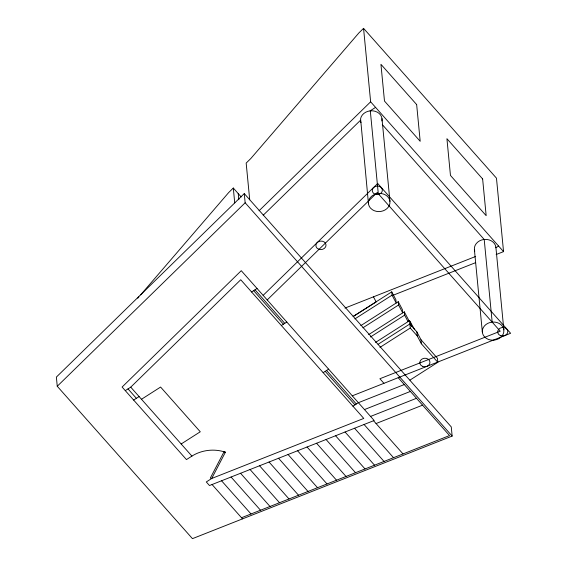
<?xml version="1.0" encoding="UTF-8"?>
<svg xmlns="http://www.w3.org/2000/svg" width="567" height="567" viewBox="0 0 567 567"><rect width="100%" height="100%" fill="white"/><g stroke="black" fill="none" stroke-linecap="round" stroke-linejoin="round"><path stroke-width="0.85" d="M368.465 203.759L360.584 118.744A10.808 9.058 -5.5 0 1 370.116 110.87L375.574 107.383M381.91 120.969L381.981 118.602A10.808 9.058 -5.5 0 0 372.93 110.849L370.116 110.87M389.94 201.242L389.869 203.617A10.808 9.058 -5.5 0 1 372.413 209.747L370.471 208.082A10.808 9.058 -5.5 0 1 378.076 193.517L380.889 193.496A10.808 9.058 -5.5 0 1 389.94 201.242L381.981 118.602M474.77 251.266A10.808 9.058 -5.5 0 1 484.02 239.48L486.833 239.458A10.808 9.058 -5.5 0 1 495.884 247.205L495.87 247.807L498.606 246.057M503.843 329.852L503.772 332.219A10.808 9.058 -5.5 0 1 486.316 338.35L484.374 336.692A10.808 9.058 -5.5 0 1 491.979 322.12L494.793 322.106A10.808 9.058 -5.5 0 1 503.843 329.852L495.884 247.205M225.404 452.218L211.689 478.498L210.343 478.038L224.057 451.75L225.404 452.218A33.786 28.3 -5.5 0 0 191.852 456.144M137.76 298.221L138.915 296.881M140.644 294.875L228.714 192.518L233.299 188.038L241.173 196.912M496.146 254.548L503.546 251.628L496.472 178.166L363.56 28.35L358.975 32.822L250.756 158.597L246.17 163.076L249.714 199.804M244.271 193.588L56.374 377.083L57.253 386.262L192.454 538.65L452.147 436.08L451.261 426.901L244.271 193.588L245.157 202.773L452.147 436.08M57.253 386.262L245.157 202.773M259.084 210.747L370.634 101.812L363.56 28.35M263.216 215.233L360.534 120.218M130.743 387.148L240.734 279.744L363.773 418.418L211.753 478.456L206.296 481.95L209.485 485.543L374.17 420.501L241.258 270.686L122.103 387.048L186.458 459.589L191.915 456.102L130.743 387.148L125.286 390.635M263.145 295.357L377.714 183.474L510.626 333.283L352.277 395.83M267.206 299.936L377.197 192.525L500.229 331.206L379.883 378.742L383.951 383.32M251.592 291.977L257.049 288.49M133.649 400.061L139.106 396.574M141.495 399.267L160.596 387.055L200.271 431.778L181.171 443.982M281.345 325.515L286.803 322.028M391.733 291.849L392.052 295.152L396.191 303.019L395.872 299.709L391.733 291.849L353.113 316.528L376.148 301.942L373.462 296.839M354.914 318.888L392.052 295.152M360.825 325.621L398.24 301.708L402.386 309.568L402.705 312.878L398.558 305.011L398.24 301.708M362.908 327.797L398.558 305.011M368.663 334.629L404.314 311.85L408.46 319.71L408.616 321.361M370.471 336.989L404.632 315.153L404.314 311.85M323.162 372.647L328.619 369.152M375.524 342.425L409.537 320.688L414.725 329.725M378.061 344.311L409.856 323.991L416.851 331.872L420.998 339.739L437.426 358.259L437.816 362.299L409.941 380.117M379.933 347.408L410.246 328.031L409.537 320.688M352.915 406.185L358.372 402.698L404.292 384.561M344.998 308.079L475.649 256.461M393.413 295.123L475.6 262.663M364.468 409.565L410.388 391.428M370.563 416.433L416.483 398.296M376.063 423.542L422.578 405.164M241.514 517.728L449.546 435.562L398.197 377.693M370.634 101.812L503.546 251.628M382.278 124.584L484.211 239.472L492.17 322.12M410.246 328.031L417.241 335.919L421.387 343.779L437.816 362.299M373.575 420.735L403.031 453.933M255.001 289.794L284.762 323.339M326.571 370.464L356.324 404.002M253.64 290.665L283.394 324.211M325.203 371.335L354.963 404.873M364.071 424.485L393.526 457.689M354.566 428.241L384.029 461.439M345.069 431.99L374.525 465.195M335.565 435.739L365.028 468.944M326.068 439.496L355.523 472.701M316.563 443.245L346.019 476.45M307.066 447.002L336.522 480.199M297.562 450.751L327.017 483.956M288.064 454.507L317.52 487.705M278.56 458.256L308.016 491.461M269.063 462.013L298.518 495.211M259.558 465.762L289.014 498.967M250.061 469.519L279.517 502.716M240.557 473.268L270.012 506.473M231.06 477.017L260.515 510.222M221.555 480.773L251.011 513.971M128.014 388.891L136.378 398.317M212.058 484.523L242.527 518.869M411.656 326.599L410.898 325.167L410.586 321.865M404.632 315.153L408.02 321.588M360.506 121.111L360.945 122.635M474.409 249.721L482.368 332.368M420.998 339.739L421.387 343.779M416.851 331.872L417.241 335.919M370.308 110.87L378.267 193.51M238.239 193.602L238.827 199.726M233.299 188.038L234.731 202.908M416.653 104.576L380.946 64.326L384.483 101.061L420.19 141.303L416.653 104.576M482.63 178.945L446.924 138.695L450.46 175.43L486.167 215.673L482.63 178.945M500.377 335.572A5.089 4.26 -5.5 0 0 507.819 331.419A5.089 4.26 -5.5 0 0 500.03 328.201A5.089 4.26 -5.5 0 0 500.377 335.572M374.936 194.176A5.089 4.26 -5.5 0 0 382.378 190.023A5.089 4.26 -5.5 0 0 374.589 186.805A5.089 4.26 -5.5 0 0 374.936 194.176M422.528 366.339A5.089 4.26 -5.5 0 0 429.97 362.178A5.089 4.26 -5.5 0 0 422.181 358.961A5.089 4.26 -5.5 0 0 422.528 366.339M318.59 249.182A5.089 4.26 -5.5 0 0 326.032 245.022A5.089 4.26 -5.5 0 0 318.243 241.804A5.089 4.26 -5.5 0 0 318.59 249.182"/></g></svg>
